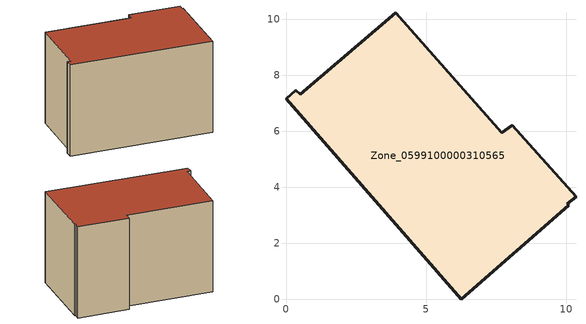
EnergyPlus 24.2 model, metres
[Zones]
Zone_0599100000310565
 floor ground (C_G): 6.25,0 0,7.16 0.35,7.46 0.51,7.31 3.91,10.22 7.7,5.93 8.08,6.21 10.35,3.66 10.04,3.41 10.08,3.35 z0
 wall outside (C_F): 7.7,5.93 3.91,10.22 0.51,7.31 0.35,7.46 0,7.16 6.25,0 10.08,3.35 10.04,3.41 10.35,3.66 8.08,6.21 7.7,5.93 z0:6.29
 roof outside (C_R): 10.35,3.66 8.08,6.21 7.7,5.93 3.91,10.22 0.51,7.31 0.35,7.46 0,7.16 6.25,0 10.08,3.35 10.04,3.41 z6.29
[BUILDING]
Pand.0599100000310565: North Axis=0; Terrain=City; Loads Convergence Tolerance Value=0.04; Temperature Convergence Tolerance Value=0.4; Solar Distribution=FullExterior; Maximum Number of Warmup Days=25; Minimum Number of Warmup Days=1
[Site:Location]
Rotterdam.The.Hague.AP_ZH_NLD Design_Conditions: Latitude=51.96; Longitude=4.45; Time Zone=1; Elevation=-4.5
[SITE:GROUNDTEMPERATURE:BUILDINGSURFACE]
18, 18, 18, 18, 18, 18, 18, 18, 18, 18, 18, 18
[MATERIAL] Thermal Absorptance=0.9; Solar Absorptance=0.7; Visible Absorptance=0.7
Name | Roughness | Thickness | Conductivity | Density | Specific Heat
G.TC.1946 | MediumSmooth | 0.15 | 1 | 540 | 1210
F.TC.1946 | Rough | 0.3 | 0.857143 | 1920 | 840
R.TC.1946 | MediumRough | 0.2 | 0.909091 | 1500 | 1000
[CONSTRUCTION]
C_G: G.TC.1946
C_F: F.TC.1946
C_R: R.TC.1946
[ZONE]
Zone_0599100000310565: Type=1; Multiplier=1; Ceiling Height=Autocalculate; Volume=Autocalculate; Floor Area=autocalculate; Part of Total Floor Area=Yes
[ZONEINFILTRATION:DESIGNFLOWRATE]
Infil_Zone_0599100000310565: Zone or ZoneList or Space or SpaceList=Zone_0599100000310565; Schedule=AlwaysOn; Design Flow Rate Calculation Method=Flow/Area; Flow Rate per Floor Area=0.003; Constant Term Coefficient=1; Temperature Term Coefficient=0; Velocity Term Coefficient=0; Velocity Squared Term Coefficient=0
[HVACTEMPLATE:ZONE:IDEALLOADSAIRSYSTEM]
Zone_0599100000310565: Maximum Heating Supply Air Temperature=50; Minimum Cooling Supply Air Temperature=13; Maximum Heating Supply Air Humidity Ratio=0.0156; Minimum Cooling Supply Air Humidity Ratio=0.0077; Heating Limit=NoLimit; Cooling Limit=NoLimit; Dehumidification Control Type=ConstantSensibleHeatRatio; Cooling Sensible Heat Ratio=0.7; Dehumidification Setpoint=60; Humidification Control Type=None; Humidification Setpoint=30; Outdoor Air Method=None; Outdoor Air Flow Rate per Person=0.00944; Outdoor Air Flow Rate per Zone Floor Area=0; Outdoor Air Flow Rate per Zone=0; Demand Controlled Ventilation Type=None; Outdoor Air Economizer Type=NoEconomizer; Heat Recovery Type=None; Sensible Heat Recovery Effectiveness=0.7; Latent Heat Recovery Effectiveness=0.65
[ZONECONTROL:THERMOSTAT]
ThermostatControl_Zone_0599100000310565: Zone or ZoneList=Zone_0599100000310565; Control Type Schedule=DualSetpointControlType; Control 1=Thermostat_Zone_0599100000310565; Temperature Difference Between Cutout And Setpoint=0
[THERMOSTATSETPOINT:DUALSETPOINT]
Thermostat_Zone_0599100000310565: Heating Setpoint Temperature Schedule=HeatingSetpoint_Zone_0599100000310565; Cooling Setpoint Temperature Schedule=CoolingSetpoint_Zone_0599100000310565
[SCHEDULE:COMPACT]
HeatingSetpoint_Zone_0599100000310565: Through: 12/31, For: AllDays, Until: 24:00, 21
CoolingSetpoint_Zone_0599100000310565: Through: 12/31, For: AllDays, Until: 24:00, 24
DualSetpointControlType: Through: 12/31, For: AllDays, Until: 24:00, 4
AlwaysOn: Through: 12/31, For: AllDays, Until: 24:00, 1
